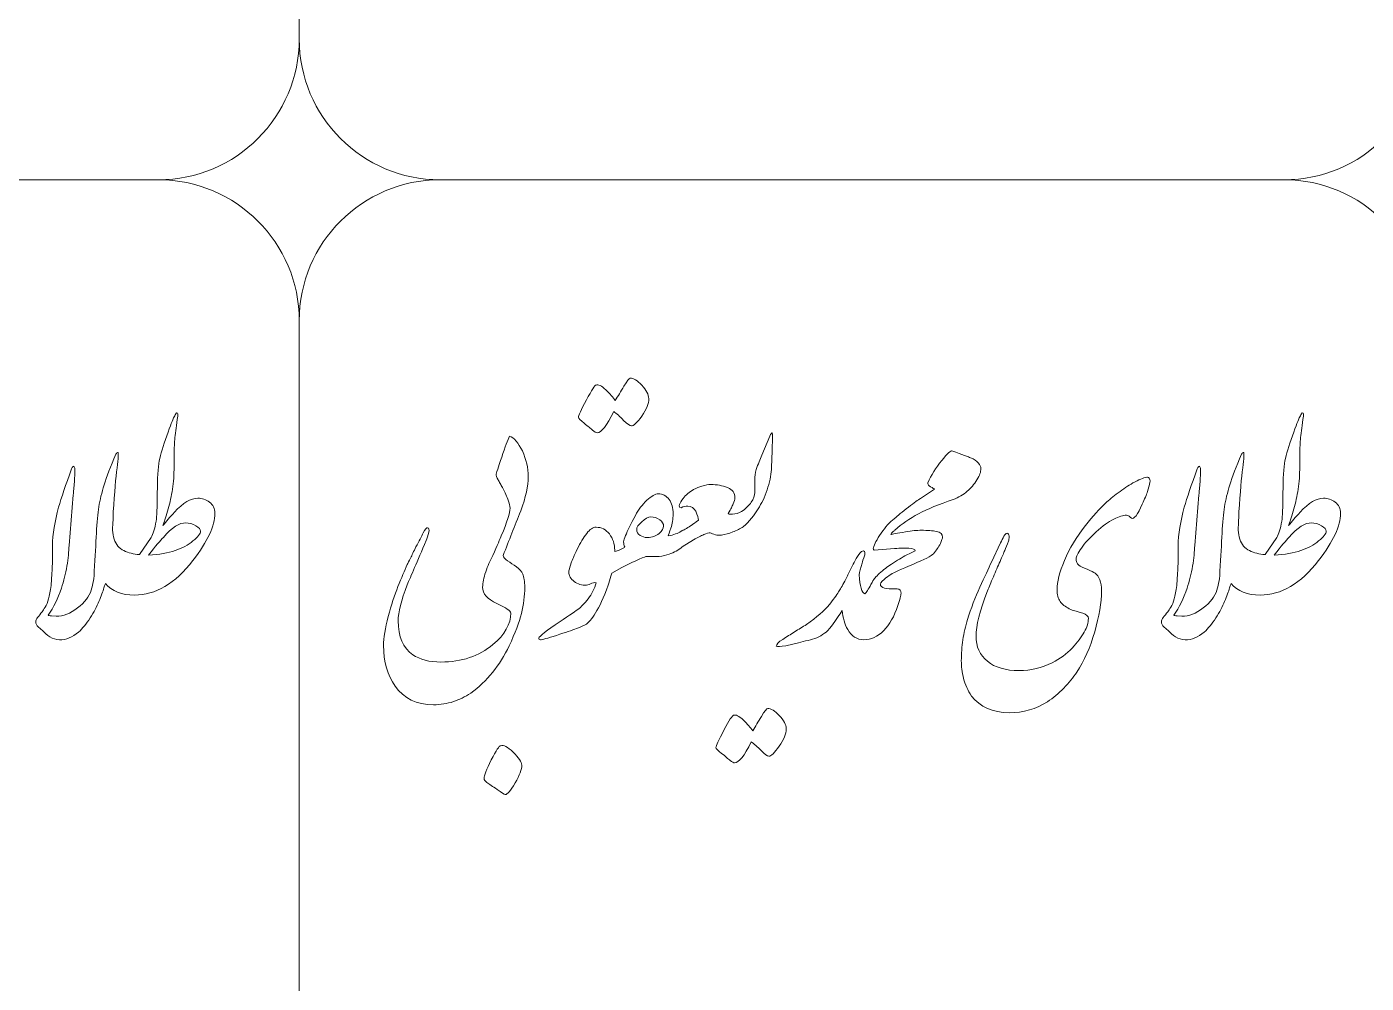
# Model space of a CAD drawing. Header units: millimetres. Extents: x 62 to 462, y 96 to 456.
# Drawn here: x 117.47 to 141.26, y 342.04 to 359.02 of the extents above; entities that cross this region are included whole.
import ezdxf

# ---------------------------------------------------------------- set-up
doc = ezdxf.new("R2010")
doc.units = ezdxf.units.MM
doc.header["$MEASUREMENT"] = 0
doc.layers.add('Layer 1', color=7, linetype='Continuous')

msp = doc.modelspace()

# ---------------------------------------------------------------- linework, layer by layer
at = {"layer": 'Layer 1', "color": 250, "lineweight": 18}
for points, knots in [([(104.8067, 376.3033), (104.8067, 376.3033), (119.8067, 376.3033), (119.8067, 376.3033), (121.1837, 376.3033), (122.3067, 375.1803), (122.3067, 373.8033), (122.3067, 373.8033), (122.3067, 358.8033), (122.3067, 358.8033), (122.3067, 357.4264), (121.1837, 356.3033), (119.8067, 356.3033), (119.8067, 356.3033), (104.8067, 356.3033), (104.8067, 356.3033), (103.4298, 356.3033), (102.3067, 357.4264), (102.3067, 358.8033), (102.3067, 358.8033), (102.3067, 373.8033), (102.3067, 373.8033), (102.3067, 375.1803), (103.4298, 376.3033), (104.8067, 376.3033)], [0, 0, 0, 0, 0.125, 0.125, 0.125, 0.25, 0.25, 0.25, 0.375, 0.375, 0.375, 0.5, 0.5, 0.5, 0.625, 0.625, 0.625, 0.75, 0.75, 0.75, 0.875, 0.875, 0.875, 1, 1, 1, 1]), ([(124.8067, 376.3033), (124.8067, 376.3033), (139.8067, 376.3033), (139.8067, 376.3033), (141.1837, 376.3033), (142.3067, 375.1803), (142.3067, 373.8033), (142.3067, 373.8033), (142.3067, 358.8033), (142.3067, 358.8033), (142.3067, 357.4264), (141.1837, 356.3033), (139.8067, 356.3033), (139.8067, 356.3033), (124.8067, 356.3033), (124.8067, 356.3033), (123.4298, 356.3033), (122.3067, 357.4264), (122.3067, 358.8033), (122.3067, 358.8033), (122.3067, 373.8033), (122.3067, 373.8033), (122.3067, 375.1803), (123.4298, 376.3033), (124.8067, 376.3033)], [0, 0, 0, 0, 0.125, 0.125, 0.125, 0.25, 0.25, 0.25, 0.375, 0.375, 0.375, 0.5, 0.5, 0.5, 0.625, 0.625, 0.625, 0.75, 0.75, 0.75, 0.875, 0.875, 0.875, 1, 1, 1, 1]), ([(104.8067, 356.3033), (104.8067, 356.3033), (119.8067, 356.3033), (119.8067, 356.3033), (121.1837, 356.3033), (122.3067, 355.1803), (122.3067, 353.8033), (122.3067, 353.8033), (122.3067, 338.8033), (122.3067, 338.8033), (122.3067, 337.4264), (121.1837, 336.3033), (119.8067, 336.3033), (119.8067, 336.3033), (104.8067, 336.3033), (104.8067, 336.3033), (103.4298, 336.3033), (102.3067, 337.4264), (102.3067, 338.8033), (102.3067, 338.8033), (102.3067, 353.8033), (102.3067, 353.8033), (102.3067, 355.1803), (103.4298, 356.3033), (104.8067, 356.3033)], [0, 0, 0, 0, 0.125, 0.125, 0.125, 0.25, 0.25, 0.25, 0.375, 0.375, 0.375, 0.5, 0.5, 0.5, 0.625, 0.625, 0.625, 0.75, 0.75, 0.75, 0.875, 0.875, 0.875, 1, 1, 1, 1]), ([(124.8067, 356.3033), (124.8067, 356.3033), (139.8067, 356.3033), (139.8067, 356.3033), (141.1837, 356.3033), (142.3067, 355.1803), (142.3067, 353.8033), (142.3067, 353.8033), (142.3067, 338.8033), (142.3067, 338.8033), (142.3067, 337.4264), (141.1837, 336.3033), (139.8067, 336.3033), (139.8067, 336.3033), (124.8067, 336.3033), (124.8067, 336.3033), (123.4298, 336.3033), (122.3067, 337.4264), (122.3067, 338.8033), (122.3067, 338.8033), (122.3067, 353.8033), (122.3067, 353.8033), (122.3067, 355.1803), (123.4298, 356.3033), (124.8067, 356.3033)], [0, 0, 0, 0, 0.125, 0.125, 0.125, 0.25, 0.25, 0.25, 0.375, 0.375, 0.375, 0.5, 0.5, 0.5, 0.625, 0.625, 0.625, 0.75, 0.75, 0.75, 0.875, 0.875, 0.875, 1, 1, 1, 1]), ([(127.2684, 352.0841), (127.2684, 352.1147), (127.3154, 352.217), (127.4095, 352.3945), (127.5036, 352.5709), (127.5612, 352.6591), (127.5812, 352.6591), (127.62, 352.6756), (127.6776, 352.6474), (127.7517, 352.5756), (127.827, 352.5027), (127.8834, 352.4392), (127.9222, 352.3839), (127.9681, 352.4592), (128.0198, 352.545), (128.0763, 352.6391), (128.1327, 352.7332), (128.1692, 352.7802), (128.188, 352.7802), (128.2456, 352.7802), (128.3138, 352.7379), (128.3926, 352.6544), (128.4726, 352.5709), (128.5137, 352.4921), (128.5184, 352.418), (128.5184, 352.331), (128.4761, 352.2275), (128.3914, 352.1088), (128.3079, 351.9912), (128.2479, 351.9324), (128.208, 351.9324), (128.1833, 351.9324), (128.1374, 351.9665), (128.0704, 352.0323), (128.0045, 352.0994), (127.9457, 352.1511), (127.8952, 352.1876), (127.7705, 351.9371), (127.6717, 351.8124), (127.5988, 351.8124), (127.58, 351.8124), (127.5542, 351.8266), (127.5189, 351.8571), (127.4871, 351.8842), (127.4377, 351.9253), (127.3695, 351.9806), (127.3013, 352.0359), (127.2684, 352.07), (127.2684, 352.0841)], [0, 0, 0, 0, 0.0625, 0.0625, 0.0625, 0.125, 0.125, 0.125, 0.1875, 0.1875, 0.1875, 0.25, 0.25, 0.25, 0.3125, 0.3125, 0.3125, 0.375, 0.375, 0.375, 0.4375, 0.4375, 0.4375, 0.5, 0.5, 0.5, 0.5625, 0.5625, 0.5625, 0.625, 0.625, 0.625, 0.6875, 0.6875, 0.6875, 0.75, 0.75, 0.75, 0.8125, 0.8125, 0.8125, 0.875, 0.875, 0.875, 0.9375, 0.9375, 0.9375, 1, 1, 1, 1]), ([(118.9892, 350.0833), (118.9943, 350.0275), (119.0045, 349.9738), (119.0195, 349.9216), (119.0501, 349.8275), (119.1065, 349.7593), (119.1889, 349.7193), (119.2712, 349.6793), (119.3641, 349.6558), (119.4676, 349.6487), (119.4676, 349.6487), (119.6745, 349.9521), (119.6745, 349.9521), (119.7086, 350.0098), (119.7392, 350.1074), (119.7639, 350.2449), (119.7756, 350.3202), (119.7827, 350.4872), (119.7851, 350.7424), (119.7874, 350.9987), (119.798, 351.1892), (119.8192, 351.3127), (119.8427, 351.4279), (119.8874, 351.5761), (119.9532, 351.7584), (120.0202, 351.9418), (120.0614, 352.0476), (120.0755, 352.0759), (120.0908, 352.1041), (120.1026, 352.1276), (120.112, 352.1464), (120.1237, 352.1652), (120.1343, 352.1687), (120.1425, 352.1582), (120.1519, 352.1476), (120.1543, 352.1299), (120.1496, 352.1041), (120.1249, 351.95), (120.1073, 351.8254), (120.0979, 351.7278), (120.0896, 351.6302), (120.0849, 351.5373), (120.0861, 351.4491), (120.0873, 351.3609), (120.0861, 351.2468), (120.0814, 351.1069), (120.0767, 350.967), (120.0626, 350.8376), (120.0391, 350.72), (120.0167, 350.6012), (119.9885, 350.4872), (119.9532, 350.3755), (119.9191, 350.2649), (119.8956, 350.1944), (119.885, 350.1638), (119.9403, 350.2332), (120.0073, 350.312), (120.0884, 350.4025), (120.2413, 350.5683), (120.3812, 350.6506), (120.5047, 350.6506), (120.58, 350.6506), (120.6494, 350.6259), (120.7117, 350.5777), (120.7752, 350.5319), (120.8081, 350.4672), (120.8081, 350.3813), (120.8081, 350.1603), (120.6776, 349.8816), (120.4189, 349.5429), (120.1014, 349.1337), (119.7545, 348.9291), (119.3782, 348.9291), (119.1515, 348.9291), (118.9798, 348.9978), (118.8622, 349.1361), (118.8537, 349.1085), (118.8454, 349.0834), (118.8372, 349.0608), (118.8172, 348.9926), (118.7878, 348.9115), (118.749, 348.8186), (118.7114, 348.7257), (118.6585, 348.6269), (118.5915, 348.5234), (118.5233, 348.4199), (118.4551, 348.3364), (118.3857, 348.2718), (118.2787, 348.1789), (118.1646, 348.1342), (118.0447, 348.1365), (117.9835, 348.1389), (117.9271, 348.1553), (117.8765, 348.1859), (117.8283, 348.2177), (117.7836, 348.2576), (117.7425, 348.3035), (117.7048, 348.3329), (117.6825, 348.3529), (117.6731, 348.3611), (117.6413, 348.3917), (117.6249, 348.4223), (117.6249, 348.454), (117.6249, 348.4775), (117.6366, 348.5046), (117.659, 348.534), (117.6825, 348.5634), (117.7083, 348.5975), (117.7389, 348.6339), (117.7519, 348.6516), (117.7707, 348.6798), (117.793, 348.7163), (117.8165, 348.7527), (117.8365, 348.8021), (117.8542, 348.8632), (117.8706, 348.9232), (117.8859, 349.0032), (117.8965, 349.102), (117.9059, 349.2007), (117.9118, 349.2866), (117.9141, 349.3571), (117.9141, 349.3571), (117.9212, 349.5712), (117.9212, 349.5712), (117.9235, 349.6441), (117.9235, 349.7217), (117.9212, 349.8016), (117.9259, 350.0133), (117.9623, 350.2426), (118.0317, 350.4907), (118.0799, 350.6589), (118.1564, 350.8847), (118.2622, 351.1692), (118.2693, 351.1881), (118.2763, 351.1998), (118.2834, 351.2069), (118.2893, 351.2139), (118.2951, 351.2174), (118.2998, 351.2174), (118.3163, 351.2151), (118.3234, 351.1716), (118.321, 351.0869), (118.3187, 351.0458), (118.314, 350.9787), (118.3069, 350.887), (118.2998, 350.7929), (118.2951, 350.733), (118.2928, 350.7083), (118.2928, 350.7083), (118.2175, 349.8122), (118.2175, 349.8122), (118.2128, 349.704), (118.1999, 349.5817), (118.1799, 349.443), (118.1564, 349.3101), (118.1235, 349.1807), (118.0799, 349.0537), (118.02, 348.868), (117.9424, 348.708), (117.8483, 348.5751), (117.853, 348.5657), (117.8718, 348.561), (117.9036, 348.561), (117.9036, 348.561), (117.9906, 348.5575), (117.9906, 348.5575), (118.1164, 348.5528), (118.2422, 348.601), (118.3692, 348.701), (118.495, 348.8009), (118.5762, 348.9068), (118.6103, 349.0173), (118.6444, 349.129), (118.6632, 349.2407), (118.6656, 349.3536), (118.6808, 349.6135), (118.6938, 349.8393), (118.7032, 350.0309), (118.7126, 350.2226), (118.7267, 350.3778), (118.7467, 350.4978), (118.7655, 350.6166), (118.7973, 350.7471), (118.8408, 350.887), (118.8843, 351.0269), (118.9537, 351.208), (119.0477, 351.4315), (119.0618, 351.4538), (119.0736, 351.4632), (119.0854, 351.4585), (119.0971, 351.4538), (119.0924, 351.3644), (119.0701, 351.1881), (119.0477, 351.0128), (119.0254, 350.753), (119.003, 350.4084), (119.0007, 350.3188), (118.9961, 350.2108), (118.9892, 350.0833)], [0, 0, 0, 0, 0.0151515, 0.0151515, 0.0151515, 0.030303, 0.030303, 0.030303, 0.0454545, 0.0454545, 0.0454545, 0.0606061, 0.0606061, 0.0606061, 0.0757576, 0.0757576, 0.0757576, 0.0909091, 0.0909091, 0.0909091, 0.1060606, 0.1060606, 0.1060606, 0.1212121, 0.1212121, 0.1212121, 0.1363636, 0.1363636, 0.1363636, 0.1515152, 0.1515152, 0.1515152, 0.1666667, 0.1666667, 0.1666667, 0.1818182, 0.1818182, 0.1818182, 0.1969697, 0.1969697, 0.1969697, 0.2121212, 0.2121212, 0.2121212, 0.2272727, 0.2272727, 0.2272727, 0.2424242, 0.2424242, 0.2424242, 0.2575758, 0.2575758, 0.2575758, 0.2727273, 0.2727273, 0.2727273, 0.2878788, 0.2878788, 0.2878788, 0.3030303, 0.3030303, 0.3030303, 0.3181818, 0.3181818, 0.3181818, 0.3333333, 0.3333333, 0.3333333, 0.3484848, 0.3484848, 0.3484848, 0.3636364, 0.3636364, 0.3636364, 0.3787879, 0.3787879, 0.3787879, 0.3939394, 0.3939394, 0.3939394, 0.4090909, 0.4090909, 0.4090909, 0.4242424, 0.4242424, 0.4242424, 0.4393939, 0.4393939, 0.4393939, 0.4545455, 0.4545455, 0.4545455, 0.469697, 0.469697, 0.469697, 0.4848485, 0.4848485, 0.4848485, 0.5, 0.5, 0.5, 0.5151515, 0.5151515, 0.5151515, 0.530303, 0.530303, 0.530303, 0.5454545, 0.5454545, 0.5454545, 0.5606061, 0.5606061, 0.5606061, 0.5757576, 0.5757576, 0.5757576, 0.5909091, 0.5909091, 0.5909091, 0.6060606, 0.6060606, 0.6060606, 0.6212121, 0.6212121, 0.6212121, 0.6363636, 0.6363636, 0.6363636, 0.6515152, 0.6515152, 0.6515152, 0.6666667, 0.6666667, 0.6666667, 0.6818182, 0.6818182, 0.6818182, 0.6969697, 0.6969697, 0.6969697, 0.7121212, 0.7121212, 0.7121212, 0.7272727, 0.7272727, 0.7272727, 0.7424242, 0.7424242, 0.7424242, 0.7575758, 0.7575758, 0.7575758, 0.7727273, 0.7727273, 0.7727273, 0.7878788, 0.7878788, 0.7878788, 0.8030303, 0.8030303, 0.8030303, 0.8181818, 0.8181818, 0.8181818, 0.8333333, 0.8333333, 0.8333333, 0.8484848, 0.8484848, 0.8484848, 0.8636364, 0.8636364, 0.8636364, 0.8787879, 0.8787879, 0.8787879, 0.8939394, 0.8939394, 0.8939394, 0.9090909, 0.9090909, 0.9090909, 0.9242424, 0.9242424, 0.9242424, 0.9393939, 0.9393939, 0.9393939, 0.9545455, 0.9545455, 0.9545455, 0.969697, 0.969697, 0.969697, 0.9848485, 0.9848485, 0.9848485, 1, 1, 1, 1]), ([(138.9892, 350.0833), (138.9943, 350.0275), (139.0045, 349.9738), (139.0195, 349.9216), (139.0501, 349.8275), (139.1065, 349.7593), (139.1889, 349.7193), (139.2712, 349.6793), (139.3641, 349.6558), (139.4676, 349.6487), (139.4676, 349.6487), (139.6745, 349.9521), (139.6745, 349.9521), (139.7086, 350.0098), (139.7392, 350.1074), (139.7639, 350.2449), (139.7756, 350.3202), (139.7827, 350.4872), (139.7851, 350.7424), (139.7874, 350.9987), (139.798, 351.1892), (139.8192, 351.3127), (139.8427, 351.4279), (139.8874, 351.5761), (139.9532, 351.7584), (140.0202, 351.9418), (140.0614, 352.0476), (140.0755, 352.0759), (140.0908, 352.1041), (140.1026, 352.1276), (140.112, 352.1464), (140.1237, 352.1652), (140.1343, 352.1687), (140.1425, 352.1582), (140.1519, 352.1476), (140.1543, 352.1299), (140.1496, 352.1041), (140.1249, 351.95), (140.1073, 351.8254), (140.0979, 351.7278), (140.0896, 351.6302), (140.0849, 351.5373), (140.0861, 351.4491), (140.0873, 351.3609), (140.0861, 351.2468), (140.0814, 351.1069), (140.0767, 350.967), (140.0626, 350.8376), (140.0391, 350.72), (140.0167, 350.6012), (139.9885, 350.4872), (139.9532, 350.3755), (139.9191, 350.2649), (139.8956, 350.1944), (139.885, 350.1638), (139.9403, 350.2332), (140.0073, 350.312), (140.0884, 350.4025), (140.2413, 350.5683), (140.3812, 350.6506), (140.5047, 350.6506), (140.58, 350.6506), (140.6494, 350.6259), (140.7117, 350.5777), (140.7752, 350.5319), (140.8081, 350.4672), (140.8081, 350.3813), (140.8081, 350.1603), (140.6776, 349.8816), (140.4189, 349.5429), (140.1014, 349.1337), (139.7545, 348.9291), (139.3782, 348.9291), (139.1515, 348.9291), (138.9798, 348.9978), (138.8622, 349.1361), (138.8537, 349.1085), (138.8454, 349.0834), (138.8372, 349.0608), (138.8172, 348.9926), (138.7878, 348.9115), (138.749, 348.8186), (138.7114, 348.7257), (138.6585, 348.6269), (138.5915, 348.5234), (138.5233, 348.4199), (138.4551, 348.3364), (138.3857, 348.2718), (138.2787, 348.1789), (138.1646, 348.1342), (138.0447, 348.1365), (137.9835, 348.1389), (137.9271, 348.1553), (137.8765, 348.1859), (137.8283, 348.2177), (137.7836, 348.2576), (137.7425, 348.3035), (137.7048, 348.3329), (137.6825, 348.3529), (137.6731, 348.3611), (137.6413, 348.3917), (137.6249, 348.4223), (137.6249, 348.454), (137.6249, 348.4775), (137.6366, 348.5046), (137.659, 348.534), (137.6825, 348.5634), (137.7083, 348.5975), (137.7389, 348.6339), (137.7519, 348.6516), (137.7707, 348.6798), (137.793, 348.7163), (137.8165, 348.7527), (137.8365, 348.8021), (137.8542, 348.8632), (137.8706, 348.9232), (137.8859, 349.0032), (137.8965, 349.102), (137.9059, 349.2007), (137.9118, 349.2866), (137.9141, 349.3571), (137.9141, 349.3571), (137.9212, 349.5712), (137.9212, 349.5712), (137.9235, 349.6441), (137.9235, 349.7217), (137.9212, 349.8016), (137.9259, 350.0133), (137.9623, 350.2426), (138.0317, 350.4907), (138.0799, 350.6589), (138.1564, 350.8847), (138.2622, 351.1692), (138.2693, 351.1881), (138.2763, 351.1998), (138.2834, 351.2069), (138.2893, 351.2139), (138.2951, 351.2174), (138.2998, 351.2174), (138.3163, 351.2151), (138.3234, 351.1716), (138.321, 351.0869), (138.3187, 351.0458), (138.314, 350.9787), (138.3069, 350.887), (138.2998, 350.7929), (138.2951, 350.733), (138.2928, 350.7083), (138.2928, 350.7083), (138.2175, 349.8122), (138.2175, 349.8122), (138.2128, 349.704), (138.1999, 349.5817), (138.1799, 349.443), (138.1564, 349.3101), (138.1235, 349.1807), (138.0799, 349.0537), (138.02, 348.868), (137.9424, 348.708), (137.8483, 348.5751), (137.853, 348.5657), (137.8718, 348.561), (137.9036, 348.561), (137.9036, 348.561), (137.9906, 348.5575), (137.9906, 348.5575), (138.1164, 348.5528), (138.2422, 348.601), (138.3692, 348.701), (138.495, 348.8009), (138.5762, 348.9068), (138.6103, 349.0173), (138.6444, 349.129), (138.6632, 349.2407), (138.6656, 349.3536), (138.6808, 349.6135), (138.6938, 349.8393), (138.7032, 350.0309), (138.7126, 350.2226), (138.7267, 350.3778), (138.7467, 350.4978), (138.7655, 350.6166), (138.7973, 350.7471), (138.8408, 350.887), (138.8843, 351.0269), (138.9537, 351.208), (139.0477, 351.4315), (139.0618, 351.4538), (139.0736, 351.4632), (139.0854, 351.4585), (139.0971, 351.4538), (139.0924, 351.3644), (139.0701, 351.1881), (139.0477, 351.0128), (139.0254, 350.753), (139.003, 350.4084), (139.0007, 350.3188), (138.9961, 350.2108), (138.9892, 350.0833)], [0, 0, 0, 0, 0.0151515, 0.0151515, 0.0151515, 0.030303, 0.030303, 0.030303, 0.0454545, 0.0454545, 0.0454545, 0.0606061, 0.0606061, 0.0606061, 0.0757576, 0.0757576, 0.0757576, 0.0909091, 0.0909091, 0.0909091, 0.1060606, 0.1060606, 0.1060606, 0.1212121, 0.1212121, 0.1212121, 0.1363636, 0.1363636, 0.1363636, 0.1515152, 0.1515152, 0.1515152, 0.1666667, 0.1666667, 0.1666667, 0.1818182, 0.1818182, 0.1818182, 0.1969697, 0.1969697, 0.1969697, 0.2121212, 0.2121212, 0.2121212, 0.2272727, 0.2272727, 0.2272727, 0.2424242, 0.2424242, 0.2424242, 0.2575758, 0.2575758, 0.2575758, 0.2727273, 0.2727273, 0.2727273, 0.2878788, 0.2878788, 0.2878788, 0.3030303, 0.3030303, 0.3030303, 0.3181818, 0.3181818, 0.3181818, 0.3333333, 0.3333333, 0.3333333, 0.3484848, 0.3484848, 0.3484848, 0.3636364, 0.3636364, 0.3636364, 0.3787879, 0.3787879, 0.3787879, 0.3939394, 0.3939394, 0.3939394, 0.4090909, 0.4090909, 0.4090909, 0.4242424, 0.4242424, 0.4242424, 0.4393939, 0.4393939, 0.4393939, 0.4545455, 0.4545455, 0.4545455, 0.469697, 0.469697, 0.469697, 0.4848485, 0.4848485, 0.4848485, 0.5, 0.5, 0.5, 0.5151515, 0.5151515, 0.5151515, 0.530303, 0.530303, 0.530303, 0.5454545, 0.5454545, 0.5454545, 0.5606061, 0.5606061, 0.5606061, 0.5757576, 0.5757576, 0.5757576, 0.5909091, 0.5909091, 0.5909091, 0.6060606, 0.6060606, 0.6060606, 0.6212121, 0.6212121, 0.6212121, 0.6363636, 0.6363636, 0.6363636, 0.6515152, 0.6515152, 0.6515152, 0.6666667, 0.6666667, 0.6666667, 0.6818182, 0.6818182, 0.6818182, 0.6969697, 0.6969697, 0.6969697, 0.7121212, 0.7121212, 0.7121212, 0.7272727, 0.7272727, 0.7272727, 0.7424242, 0.7424242, 0.7424242, 0.7575758, 0.7575758, 0.7575758, 0.7727273, 0.7727273, 0.7727273, 0.7878788, 0.7878788, 0.7878788, 0.8030303, 0.8030303, 0.8030303, 0.8181818, 0.8181818, 0.8181818, 0.8333333, 0.8333333, 0.8333333, 0.8484848, 0.8484848, 0.8484848, 0.8636364, 0.8636364, 0.8636364, 0.8787879, 0.8787879, 0.8787879, 0.8939394, 0.8939394, 0.8939394, 0.9090909, 0.9090909, 0.9090909, 0.9242424, 0.9242424, 0.9242424, 0.9393939, 0.9393939, 0.9393939, 0.9545455, 0.9545455, 0.9545455, 0.969697, 0.969697, 0.969697, 0.9848485, 0.9848485, 0.9848485, 1, 1, 1, 1]), ([(126.0655, 348.6092), (126.0655, 348.6481), (125.9831, 348.7057), (125.8173, 348.7809), (125.6492, 348.8597), (125.5657, 348.955), (125.5657, 349.0679), (125.5657, 349.1478), (125.5833, 349.2395), (125.6198, 349.3418), (125.6551, 349.443), (125.6974, 349.5406), (125.748, 349.6323), (125.748, 349.6323), (125.7492, 349.6344), (125.7492, 349.6344), (125.7492, 349.6344), (125.7491, 349.6347), (125.7491, 349.6347), (125.8267, 349.8181), (125.8761, 349.9345), (125.8973, 349.9827), (126.0008, 350.2238), (126.0525, 350.3884), (126.0525, 350.4755), (126.0525, 350.5049), (126.0384, 350.5566), (126.0102, 350.6307), (125.9784, 350.7106), (125.9478, 350.7812), (125.9173, 350.84), (125.9043, 350.8635), (125.8902, 350.8859), (125.8761, 350.9094), (125.862, 350.9329), (125.8502, 350.9552), (125.8385, 350.9788), (125.8103, 351.0199), (125.7997, 351.0517), (125.8044, 351.0752), (125.8244, 351.1387), (125.8432, 351.1963), (125.8596, 351.2469), (125.8749, 351.2974), (125.8902, 351.3409), (125.9043, 351.3774), (125.9655, 351.562), (126.0125, 351.6855), (126.0454, 351.7502), (126.1231, 351.7243), (126.1995, 351.6373), (126.2724, 351.4879), (126.3418, 351.3386), (126.3759, 351.1857), (126.3759, 351.0305), (126.3759, 350.8694), (126.3312, 350.6671), (126.2418, 350.4237), (126.1889, 350.2932), (126.136, 350.1615), (126.0842, 350.0286), (126.0325, 349.8969), (125.9819, 349.7652), (125.9314, 349.6347), (125.9314, 349.6347), (125.9311, 349.6341), (125.9311, 349.6341), (125.9311, 349.6341), (125.9314, 349.6323), (125.9314, 349.6323), (125.9314, 349.6006), (125.9573, 349.5676), (126.009, 349.5359), (126.0607, 349.5041), (126.1125, 349.4688), (126.1654, 349.4312), (126.2183, 349.3924), (126.256, 349.3501), (126.2795, 349.3019), (126.3018, 349.249), (126.3136, 349.1713), (126.3136, 349.0679), (126.3136, 348.9162), (126.2936, 348.7609), (126.2548, 348.6022), (126.216, 348.4481), (126.1431, 348.2576), (126.0372, 348.0307), (125.8702, 347.6791), (125.6433, 347.3992), (125.3552, 347.1899), (125.2505, 347.1229), (125.1471, 347.0723), (125.0459, 347.0382), (124.9354, 347.0018), (124.8166, 346.9829), (124.6908, 346.9829), (124.3945, 346.9829), (124.1675, 347.0935), (124.0088, 347.3134), (123.8735, 347.5015), (123.8053, 347.7438), (123.8053, 348.0377), (123.8053, 348.1683), (123.8324, 348.3388), (123.8876, 348.5505), (123.9429, 348.7551), (124.0005, 348.9315), (124.0605, 349.0808), (124.1252, 349.2348), (124.1793, 349.3654), (124.2251, 349.47), (124.2392, 349.4959), (124.2592, 349.5347), (124.2839, 349.5864), (124.3098, 349.637), (124.3415, 349.7052), (124.3804, 349.7875), (124.4086, 349.8381), (124.4333, 349.8839), (124.4544, 349.9251), (124.4768, 349.9663), (124.4944, 350.0039), (124.5085, 350.0356), (124.5426, 350.098), (124.5685, 350.1274), (124.5873, 350.125), (124.6132, 350.1203), (124.6191, 350.0944), (124.6085, 350.0462), (124.5967, 349.9886), (124.5814, 349.9392), (124.5638, 349.8981), (124.4003, 349.5206), (124.2875, 349.2584), (124.2251, 349.109), (124.1181, 348.835), (124.064, 348.6245), (124.064, 348.4752), (124.064, 348.1918), (124.151, 347.9907), (124.3251, 347.8684), (124.4544, 347.7837), (124.6202, 347.7414), (124.8249, 347.7414), (125.1929, 347.7414), (125.4998, 347.8449), (125.748, 348.0507), (125.9596, 348.2282), (126.0655, 348.414), (126.0655, 348.6092)], [0, 0, 0, 0, 0.02, 0.02, 0.02, 0.04, 0.04, 0.04, 0.06, 0.06, 0.06, 0.08, 0.08, 0.08, 0.1, 0.1, 0.1, 0.12, 0.12, 0.12, 0.14, 0.14, 0.14, 0.16, 0.16, 0.16, 0.18, 0.18, 0.18, 0.2, 0.2, 0.2, 0.22, 0.22, 0.22, 0.24, 0.24, 0.24, 0.26, 0.26, 0.26, 0.28, 0.28, 0.28, 0.3, 0.3, 0.3, 0.32, 0.32, 0.32, 0.34, 0.34, 0.34, 0.36, 0.36, 0.36, 0.38, 0.38, 0.38, 0.4, 0.4, 0.4, 0.42, 0.42, 0.42, 0.44, 0.44, 0.44, 0.46, 0.46, 0.46, 0.48, 0.48, 0.48, 0.5, 0.5, 0.5, 0.52, 0.52, 0.52, 0.54, 0.54, 0.54, 0.56, 0.56, 0.56, 0.58, 0.58, 0.58, 0.6, 0.6, 0.6, 0.62, 0.62, 0.62, 0.64, 0.64, 0.64, 0.66, 0.66, 0.66, 0.68, 0.68, 0.68, 0.7, 0.7, 0.7, 0.72, 0.72, 0.72, 0.74, 0.74, 0.74, 0.76, 0.76, 0.76, 0.78, 0.78, 0.78, 0.8, 0.8, 0.8, 0.82, 0.82, 0.82, 0.84, 0.84, 0.84, 0.86, 0.86, 0.86, 0.88, 0.88, 0.88, 0.9, 0.9, 0.9, 0.92, 0.92, 0.92, 0.94, 0.94, 0.94, 0.96, 0.96, 0.96, 0.98, 0.98, 0.98, 1, 1, 1, 1]), ([(130.1965, 350.4343), (130.2517, 350.4731), (130.2988, 350.5213), (130.3376, 350.5789), (130.3787, 350.6366), (130.3999, 350.6942), (130.3999, 350.7518), (130.3999, 350.7518), (130.3999, 350.9788), (130.3999, 350.9788), (130.3999, 351.034), (130.4093, 351.0952), (130.427, 351.161), (130.4599, 351.2527), (130.4928, 351.3374), (130.5269, 351.4127), (130.5269, 351.4127), (130.668, 351.7537), (130.668, 351.7537), (130.6704, 351.7702), (130.6821, 351.789), (130.7033, 351.809), (130.7127, 351.809), (130.7162, 351.7854), (130.7162, 351.7372), (130.7162, 351.7372), (130.7104, 351.4926), (130.7104, 351.4926), (130.7104, 351.4926), (130.6962, 351.1963), (130.6962, 351.1963), (130.6962, 351.0928), (130.6751, 350.9752), (130.6339, 350.8447), (130.5951, 350.713), (130.5445, 350.5978), (130.4822, 350.4966), (130.3885, 350.3432), (130.2937, 350.2259), (130.1976, 350.146), (130.1976, 350.146), (130.1965, 350.1438), (130.1965, 350.1438), (130.1412, 350.1074), (130.0789, 350.0756), (130.0107, 350.0498), (129.9413, 350.0227), (129.8743, 350.0051), (129.8108, 349.9957), (129.7755, 349.9886), (129.739, 349.991), (129.7002, 350.0004), (129.6614, 350.011), (129.6308, 350.0227), (129.6108, 350.0368), (129.5826, 350.0368), (129.5438, 350.0251), (129.4933, 350.0027), (129.445, 349.9816), (129.3851, 349.9522), (129.3145, 349.9134), (129.3145, 349.9134), (129.1111, 349.7852), (129.1111, 349.7852), (129.1111, 349.7852), (129.1108, 349.7861), (129.1108, 349.7861), (129.0462, 349.7286), (128.9686, 349.6851), (128.8771, 349.6558), (128.7736, 349.6158), (128.6431, 349.6041), (128.4843, 349.617), (128.4514, 349.617), (128.3044, 349.5523), (128.0398, 349.4206), (128.0398, 349.4206), (127.8581, 349.3204), (127.8581, 349.3204), (127.8581, 349.3204), (127.8446, 349.2678), (127.8446, 349.2678), (127.8305, 349.2101), (127.8129, 349.1549), (127.7952, 349.1043), (127.7141, 348.8821), (127.64, 348.7174), (127.5706, 348.6116), (127.5024, 348.5058), (127.4483, 348.4411), (127.4095, 348.4152), (127.3696, 348.3905), (127.3119, 348.3635), (127.2331, 348.3341), (127.1555, 348.3059), (127.0368, 348.2659), (126.8768, 348.2141), (126.7169, 348.1624), (126.6228, 348.1365), (126.5923, 348.1365), (126.5746, 348.1365), (126.5652, 348.1412), (126.5652, 348.1506), (126.5464, 348.1753), (126.6417, 348.2588), (126.851, 348.3988), (127.0603, 348.5387), (127.1955, 348.6304), (127.2555, 348.6739), (127.3166, 348.7174), (127.379, 348.7809), (127.4413, 348.8656), (127.5048, 348.9491), (127.5518, 349.0443), (127.5812, 349.149), (127.5495, 349.1537), (127.5165, 349.1478), (127.4836, 349.1302), (127.4495, 349.1137), (127.4166, 349.1043), (127.3848, 349.1043), (127.3002, 349.1067), (127.2284, 349.1349), (127.1708, 349.1878), (127.1144, 349.2395), (127.0897, 349.2983), (127.0991, 349.363), (127.1085, 349.4018), (127.1214, 349.4477), (127.1391, 349.4994), (127.1555, 349.5512), (127.192, 349.6335), (127.2473, 349.7452), (127.3025, 349.8581), (127.3578, 349.951), (127.4142, 350.0239), (127.4707, 350.098), (127.5259, 350.1344), (127.5812, 350.1344), (127.6753, 350.1344), (127.7541, 350.0944), (127.8176, 350.0145), (127.8811, 349.9333), (127.9117, 349.8369), (127.9117, 349.7252), (127.9117, 349.7252), (127.9115, 349.7016), (127.9115, 349.7016), (127.9115, 349.7016), (127.9763, 349.724), (127.9763, 349.724), (128.0527, 349.7522), (128.0916, 349.7722), (128.0916, 349.7863), (128.0774, 349.8098), (128.0704, 349.8381), (128.0704, 349.8722), (128.0751, 349.9027), (128.0868, 349.9404), (128.1057, 349.9862), (128.1374, 350.0709), (128.1962, 350.1908), (128.2809, 350.3449), (128.3338, 350.446), (128.4008, 350.5354), (128.4843, 350.613), (128.5666, 350.6894), (128.6337, 350.7271), (128.6842, 350.7271), (128.7642, 350.7271), (128.83, 350.693), (128.8806, 350.6271), (128.9265, 350.5624), (128.9488, 350.4778), (128.9488, 350.3719), (128.9488, 350.2779), (128.9359, 350.1932), (128.91, 350.1191), (128.8829, 350.0439), (128.8665, 349.998), (128.8594, 349.9792), (128.8594, 349.9792), (128.9006, 349.9862), (128.9006, 349.9862), (128.99, 350.0086), (129.0605, 350.0391), (129.1111, 350.0756), (129.1111, 350.0756), (129.1132, 350.072), (129.1132, 350.072), (129.1543, 350.0933), (129.2123, 350.1282), (129.2863, 350.178), (129.3028, 350.1874), (129.3404, 350.2144), (129.4004, 350.2579), (129.4004, 350.2944), (129.3839, 350.3473), (129.3521, 350.4167), (129.318, 350.479), (129.271, 350.5096), (129.211, 350.5096), (129.1722, 350.5096), (129.1322, 350.5002), (129.0899, 350.4813), (129.0605, 350.4813), (129.0511, 350.5013), (129.0629, 350.5401), (129.0723, 350.5684), (129.0923, 350.6025), (129.1252, 350.6436), (129.1758, 350.7083), (129.2381, 350.7624), (129.3145, 350.8059), (129.3627, 350.8318), (129.4121, 350.8506), (129.4627, 350.8647), (129.525, 350.8835), (129.5767, 350.8929), (129.6214, 350.8929), (129.7261, 350.8929), (129.8249, 350.8741), (129.9178, 350.8376), (130.0048, 350.8035), (130.0483, 350.7436), (130.0483, 350.6577), (130.0483, 350.6283), (130.0377, 350.5919), (130.0177, 350.5484), (130.006, 350.5225), (129.9954, 350.499), (129.9848, 350.479), (129.9742, 350.4578), (129.9554, 350.4237), (129.9272, 350.3755), (129.9436, 350.3614), (129.9824, 350.3602), (130.0448, 350.3696), (130.1071, 350.3802), (130.1576, 350.4014), (130.1965, 350.4343)], [0, 0, 0, 0, 0.0125, 0.0125, 0.0125, 0.025, 0.025, 0.025, 0.0375, 0.0375, 0.0375, 0.05, 0.05, 0.05, 0.0625, 0.0625, 0.0625, 0.075, 0.075, 0.075, 0.0875, 0.0875, 0.0875, 0.1, 0.1, 0.1, 0.1125, 0.1125, 0.1125, 0.125, 0.125, 0.125, 0.1375, 0.1375, 0.1375, 0.15, 0.15, 0.15, 0.1625, 0.1625, 0.1625, 0.175, 0.175, 0.175, 0.1875, 0.1875, 0.1875, 0.2, 0.2, 0.2, 0.2125, 0.2125, 0.2125, 0.225, 0.225, 0.225, 0.2375, 0.2375, 0.2375, 0.25, 0.25, 0.25, 0.2625, 0.2625, 0.2625, 0.275, 0.275, 0.275, 0.2875, 0.2875, 0.2875, 0.3, 0.3, 0.3, 0.3125, 0.3125, 0.3125, 0.325, 0.325, 0.325, 0.3375, 0.3375, 0.3375, 0.35, 0.35, 0.35, 0.3625, 0.3625, 0.3625, 0.375, 0.375, 0.375, 0.3875, 0.3875, 0.3875, 0.4, 0.4, 0.4, 0.4125, 0.4125, 0.4125, 0.425, 0.425, 0.425, 0.4375, 0.4375, 0.4375, 0.45, 0.45, 0.45, 0.4625, 0.4625, 0.4625, 0.475, 0.475, 0.475, 0.4875, 0.4875, 0.4875, 0.5, 0.5, 0.5, 0.5125, 0.5125, 0.5125, 0.525, 0.525, 0.525, 0.5375, 0.5375, 0.5375, 0.55, 0.55, 0.55, 0.5625, 0.5625, 0.5625, 0.575, 0.575, 0.575, 0.5875, 0.5875, 0.5875, 0.6, 0.6, 0.6, 0.6125, 0.6125, 0.6125, 0.625, 0.625, 0.625, 0.6375, 0.6375, 0.6375, 0.65, 0.65, 0.65, 0.6625, 0.6625, 0.6625, 0.675, 0.675, 0.675, 0.6875, 0.6875, 0.6875, 0.7, 0.7, 0.7, 0.7125, 0.7125, 0.7125, 0.725, 0.725, 0.725, 0.7375, 0.7375, 0.7375, 0.75, 0.75, 0.75, 0.7625, 0.7625, 0.7625, 0.775, 0.775, 0.775, 0.7875, 0.7875, 0.7875, 0.8, 0.8, 0.8, 0.8125, 0.8125, 0.8125, 0.825, 0.825, 0.825, 0.8375, 0.8375, 0.8375, 0.85, 0.85, 0.85, 0.8625, 0.8625, 0.8625, 0.875, 0.875, 0.875, 0.8875, 0.8875, 0.8875, 0.9, 0.9, 0.9, 0.9125, 0.9125, 0.9125, 0.925, 0.925, 0.925, 0.9375, 0.9375, 0.9375, 0.95, 0.95, 0.95, 0.9625, 0.9625, 0.9625, 0.975, 0.975, 0.975, 0.9875, 0.9875, 0.9875, 1, 1, 1, 1]), ([(132.8812, 350.2896), (132.9388, 350.3379), (133.0211, 350.4037), (133.1293, 350.4896), (133.2351, 350.5695), (133.3069, 350.6224), (133.3468, 350.6471), (133.3468, 350.6471), (133.5938, 350.8094), (133.5938, 350.8094), (133.5879, 350.8141), (133.5632, 350.8294), (133.5221, 350.8541), (133.4903, 350.8706), (133.4738, 350.8929), (133.4738, 350.9235), (133.5338, 351.0563), (133.6161, 351.1881), (133.722, 351.3198), (133.8254, 351.4432), (133.8854, 351.4997), (133.9042, 351.4879), (134.09, 351.4244), (134.2006, 351.3833), (134.2347, 351.368), (134.357, 351.3103), (134.4181, 351.2445), (134.4181, 351.1716), (134.4181, 351.121), (134.3946, 351.0552), (134.3487, 350.9752), (134.2982, 350.8964), (134.2405, 350.8294), (134.177, 350.7718), (134.1053, 350.7118), (134.0218, 350.6636), (133.9254, 350.6271), (133.6749, 350.5425), (133.4703, 350.4578), (133.3104, 350.3731), (133.153, 350.291), (133.0115, 350.194), (132.8872, 350.0812), (132.8872, 350.0812), (132.8823, 350.0733), (132.8823, 350.0733), (132.8565, 350.058), (132.84, 350.0427), (132.8318, 350.0286), (132.8235, 350.0145), (132.82, 350.0074), (132.82, 350.0051), (132.84, 350.0098), (132.927, 350.0251), (133.0787, 350.0533), (133.1904, 350.0709), (133.2845, 350.0803), (133.3609, 350.0803), (133.4703, 350.0803), (133.5608, 350.0733), (133.629, 350.0603), (133.7008, 350.0462), (133.7361, 350.0133), (133.7361, 349.9604), (133.7361, 349.9392), (133.7231, 349.9004), (133.6984, 349.8428), (133.6655, 349.7828), (133.6243, 349.7228), (133.5738, 349.6641), (133.5397, 349.6241), (133.4174, 349.5617), (133.2069, 349.4747), (132.9976, 349.3865), (132.8682, 349.3277), (132.82, 349.2972), (132.7718, 349.2654), (132.7353, 349.2395), (132.7095, 349.2196), (132.6956, 349.2012), (132.6804, 349.1876), (132.664, 349.179), (132.6281, 349.1378), (132.6233, 349.105), (132.6507, 349.0808), (132.6777, 349.0549), (132.7236, 349.042), (132.7883, 349.0408), (132.8529, 349.0396), (132.9, 349.0396), (132.9294, 349.0396), (132.9752, 349.0349), (132.9988, 349.0079), (132.9988, 348.9597), (132.9988, 348.9256), (132.9799, 348.8527), (132.9435, 348.7433), (132.8788, 348.5505), (132.7953, 348.4023), (132.6918, 348.2988), (132.5837, 348.1906), (132.4661, 348.1365), (132.3367, 348.1365), (132.2156, 348.1365), (132.1203, 348.1977), (132.051, 348.3188), (131.9982, 348.4152), (131.9658, 348.5273), (131.955, 348.6547), (131.9082, 348.5842), (131.845, 348.4918), (131.7652, 348.3776), (131.717, 348.3176), (131.6758, 348.2753), (131.6405, 348.2506), (131.5947, 348.2177), (131.5488, 348.1918), (131.5018, 348.173), (131.4548, 348.153), (131.403, 348.1377), (131.3466, 348.1248), (131.2901, 348.1118), (131.2349, 348.0989), (131.1796, 348.0848), (131.1796, 348.0848), (130.9515, 348.0295), (130.9515, 348.0295), (130.8597, 348.0142), (130.8033, 348.0119), (130.7833, 348.0225), (130.7833, 348.0554), (130.8209, 348.0954), (130.8974, 348.1436), (130.9656, 348.1871), (131.0361, 348.2318), (131.1067, 348.2765), (131.1784, 348.3211), (131.249, 348.3647), (131.3207, 348.4082), (131.5018, 348.5352), (131.6382, 348.6539), (131.7276, 348.7633), (131.7958, 348.8491), (131.8499, 348.9232), (131.8887, 348.9879), (131.9145, 349.0243), (131.9522, 349.0878), (132.0027, 349.1772), (132.0027, 349.1772), (132.0361, 349.2455), (132.0361, 349.2455), (132.044, 349.2642), (132.0525, 349.2821), (132.0616, 349.2995), (132.0657, 349.3079), (132.0699, 349.3159), (132.0743, 349.3238), (132.0743, 349.3238), (132.1509, 349.4806), (132.1509, 349.4806), (132.185, 349.5512), (132.2191, 349.6088), (132.2509, 349.6523), (132.2802, 349.6958), (132.3085, 349.717), (132.3332, 349.7146), (132.3567, 349.7029), (132.3637, 349.6805), (132.3543, 349.6452), (132.3285, 349.57), (132.3132, 349.5206), (132.3061, 349.4971), (132.28, 349.4103), (132.263, 349.3417), (132.2554, 349.292), (132.267, 349.084), (132.301, 348.9713), (132.3579, 348.9526), (132.3826, 348.9785), (132.419, 349.0338), (132.4649, 349.1184), (132.4919, 349.169), (132.5131, 349.2031), (132.526, 349.2219), (132.5295, 349.2262), (132.5334, 349.2299), (132.5378, 349.233), (132.5585, 349.2585), (132.5841, 349.2855), (132.613, 349.3124), (132.6848, 349.3771), (132.7565, 349.4324), (132.8306, 349.4806), (132.9247, 349.5429), (133.0152, 349.597), (133.1022, 349.6429), (133.1093, 349.6476), (133.1587, 349.6723), (133.2504, 349.7158), (133.2504, 349.7381), (133.2139, 349.7546), (133.1399, 349.764), (133.0764, 349.7664), (132.9893, 349.764), (132.8823, 349.7569), (132.8823, 349.7569), (132.5237, 349.7287), (132.5237, 349.7287), (132.5072, 349.7287), (132.5025, 349.7428), (132.5096, 349.7699), (132.5237, 349.8299), (132.5684, 349.9169), (132.646, 350.0286), (132.7214, 350.14), (132.7991, 350.225), (132.8791, 350.2849), (132.8791, 350.2849), (132.8812, 350.2896), (132.8812, 350.2896)], [0, 0, 0, 0, 0.0136986, 0.0136986, 0.0136986, 0.0273973, 0.0273973, 0.0273973, 0.0410959, 0.0410959, 0.0410959, 0.0547945, 0.0547945, 0.0547945, 0.0684932, 0.0684932, 0.0684932, 0.0821918, 0.0821918, 0.0821918, 0.0958904, 0.0958904, 0.0958904, 0.109589, 0.109589, 0.109589, 0.1232877, 0.1232877, 0.1232877, 0.1369863, 0.1369863, 0.1369863, 0.1506849, 0.1506849, 0.1506849, 0.1643836, 0.1643836, 0.1643836, 0.1780822, 0.1780822, 0.1780822, 0.1917808, 0.1917808, 0.1917808, 0.2054795, 0.2054795, 0.2054795, 0.2191781, 0.2191781, 0.2191781, 0.2328767, 0.2328767, 0.2328767, 0.2465753, 0.2465753, 0.2465753, 0.260274, 0.260274, 0.260274, 0.2739726, 0.2739726, 0.2739726, 0.2876712, 0.2876712, 0.2876712, 0.3013699, 0.3013699, 0.3013699, 0.3150685, 0.3150685, 0.3150685, 0.3287671, 0.3287671, 0.3287671, 0.3424658, 0.3424658, 0.3424658, 0.3561644, 0.3561644, 0.3561644, 0.369863, 0.369863, 0.369863, 0.3835616, 0.3835616, 0.3835616, 0.3972603, 0.3972603, 0.3972603, 0.4109589, 0.4109589, 0.4109589, 0.4246575, 0.4246575, 0.4246575, 0.4383562, 0.4383562, 0.4383562, 0.4520548, 0.4520548, 0.4520548, 0.4657534, 0.4657534, 0.4657534, 0.4794521, 0.4794521, 0.4794521, 0.4931507, 0.4931507, 0.4931507, 0.5068493, 0.5068493, 0.5068493, 0.5205479, 0.5205479, 0.5205479, 0.5342466, 0.5342466, 0.5342466, 0.5479452, 0.5479452, 0.5479452, 0.5616438, 0.5616438, 0.5616438, 0.5753425, 0.5753425, 0.5753425, 0.5890411, 0.5890411, 0.5890411, 0.6027397, 0.6027397, 0.6027397, 0.6164384, 0.6164384, 0.6164384, 0.630137, 0.630137, 0.630137, 0.6438356, 0.6438356, 0.6438356, 0.6575342, 0.6575342, 0.6575342, 0.6712329, 0.6712329, 0.6712329, 0.6849315, 0.6849315, 0.6849315, 0.6986301, 0.6986301, 0.6986301, 0.7123288, 0.7123288, 0.7123288, 0.7260274, 0.7260274, 0.7260274, 0.739726, 0.739726, 0.739726, 0.7534247, 0.7534247, 0.7534247, 0.7671233, 0.7671233, 0.7671233, 0.7808219, 0.7808219, 0.7808219, 0.7945205, 0.7945205, 0.7945205, 0.8082192, 0.8082192, 0.8082192, 0.8219178, 0.8219178, 0.8219178, 0.8356164, 0.8356164, 0.8356164, 0.8493151, 0.8493151, 0.8493151, 0.8630137, 0.8630137, 0.8630137, 0.8767123, 0.8767123, 0.8767123, 0.890411, 0.890411, 0.890411, 0.9041096, 0.9041096, 0.9041096, 0.9178082, 0.9178082, 0.9178082, 0.9315068, 0.9315068, 0.9315068, 0.9452055, 0.9452055, 0.9452055, 0.9589041, 0.9589041, 0.9589041, 0.9726027, 0.9726027, 0.9726027, 0.9863014, 0.9863014, 0.9863014, 1, 1, 1, 1]), ([(137.4214, 350.9341), (137.4132, 350.8764), (137.3979, 350.8212), (137.3791, 350.7671), (137.3591, 350.713), (137.3273, 350.6377), (137.2827, 350.5413), (137.238, 350.4449), (137.2109, 350.3896), (137.2015, 350.3755), (137.1651, 350.3179), (137.1321, 350.2896), (137.1051, 350.2896), (137.0839, 350.3038), (137.0663, 350.3167), (137.0498, 350.3296), (137.0334, 350.3426), (137.0192, 350.3484), (137.0051, 350.3484), (136.9475, 350.3484), (136.8723, 350.3249), (136.7782, 350.2779), (136.6829, 350.2308), (136.5806, 350.1556), (136.4677, 350.0521), (136.3548, 349.9486), (136.2667, 349.8522), (136.2032, 349.7628), (136.1408, 349.6735), (136.1091, 349.6111), (136.1091, 349.577), (136.1091, 349.5265), (136.1244, 349.4865), (136.1573, 349.4594), (136.1843, 349.4383), (136.2337, 349.4148), (136.3055, 349.3877), (136.376, 349.3595), (136.4242, 349.3371), (136.4466, 349.3183), (136.523, 349.2654), (136.5606, 349.1619), (136.5606, 349.0079), (136.5606, 348.795), (136.5207, 348.5505), (136.4395, 348.2765), (136.3596, 348.0013), (136.2537, 347.7638), (136.1232, 347.5615), (136.0562, 347.4674), (135.9786, 347.3733), (135.8892, 347.2793), (135.7998, 347.184), (135.7034, 347.1041), (135.5999, 347.037), (135.4023, 346.9065), (135.1742, 346.8407), (134.9179, 346.8407), (134.6262, 346.8454), (134.404, 346.9441), (134.2523, 347.137), (134.1841, 347.2358), (134.1359, 347.3404), (134.11, 347.451), (134.083, 347.5615), (134.07, 347.6662), (134.07, 347.7649), (134.07, 347.8908), (134.0794, 348.0142), (134.0971, 348.1353), (134.1159, 348.2553), (134.1441, 348.3764), (134.1829, 348.4987), (134.2429, 348.6963), (134.3146, 348.8868), (134.4005, 349.0702), (134.4851, 349.2537), (134.5533, 349.4018), (134.6062, 349.5147), (134.6062, 349.5147), (134.7685, 349.8593), (134.7685, 349.8593), (134.7873, 349.8981), (134.8062, 349.9357), (134.8273, 349.9733), (134.8473, 350.0098), (134.8661, 350.0274), (134.8826, 350.0274), (134.9049, 350.0274), (134.9179, 350.0098), (134.919, 349.9733), (134.9202, 349.9357), (134.9155, 349.9086), (134.9061, 349.8898), (134.8814, 349.824), (134.8591, 349.7675), (134.8414, 349.7228), (134.8226, 349.6782), (134.7956, 349.6135), (134.7579, 349.5288), (134.7215, 349.443), (134.6815, 349.3513), (134.6392, 349.2525), (134.5968, 349.1537), (134.5616, 349.0726), (134.5345, 349.0079), (134.3993, 348.6504), (134.3311, 348.3811), (134.3311, 348.2024), (134.3311, 348.0142), (134.3981, 347.8649), (134.5333, 347.7543), (134.6674, 347.6438), (134.8567, 347.5885), (135.1001, 347.5885), (135.3024, 347.5885), (135.4976, 347.6356), (135.6869, 347.7297), (135.8269, 347.8014), (135.9444, 347.8872), (136.0385, 347.9884), (136.1326, 348.0895), (136.2043, 348.1847), (136.2537, 348.2729), (136.3031, 348.3611), (136.3278, 348.4411), (136.3278, 348.5116), (136.3278, 348.5552), (136.2949, 348.5881), (136.229, 348.6081), (136.1632, 348.6292), (136.1161, 348.6433), (136.0867, 348.6504), (136.0585, 348.6563), (136.0256, 348.6692), (135.988, 348.688), (135.9174, 348.7221), (135.8633, 348.7656), (135.8257, 348.8174), (135.7892, 348.8691), (135.7704, 348.9397), (135.7704, 349.0291), (135.7704, 349.1643), (135.8151, 349.3371), (135.9033, 349.5453), (135.9915, 349.7546), (136.1161, 349.9604), (136.2772, 350.1626), (136.4089, 350.3273), (136.5289, 350.4625), (136.6359, 350.5648), (136.6935, 350.6177), (136.7676, 350.6789), (136.857, 350.7459), (136.9463, 350.8141), (137.0334, 350.8717), (137.1192, 350.9199), (137.2227, 350.9799), (137.3038, 351.014), (137.3638, 351.0234), (137.3885, 351.0234), (137.4061, 351.0128), (137.4155, 350.9928), (137.4238, 350.9717), (137.4261, 350.9529), (137.4214, 350.9341)], [0, 0, 0, 0, 0.0181818, 0.0181818, 0.0181818, 0.0363636, 0.0363636, 0.0363636, 0.0545455, 0.0545455, 0.0545455, 0.0727273, 0.0727273, 0.0727273, 0.0909091, 0.0909091, 0.0909091, 0.1090909, 0.1090909, 0.1090909, 0.1272727, 0.1272727, 0.1272727, 0.1454545, 0.1454545, 0.1454545, 0.1636364, 0.1636364, 0.1636364, 0.1818182, 0.1818182, 0.1818182, 0.2, 0.2, 0.2, 0.2181818, 0.2181818, 0.2181818, 0.2363636, 0.2363636, 0.2363636, 0.2545455, 0.2545455, 0.2545455, 0.2727273, 0.2727273, 0.2727273, 0.2909091, 0.2909091, 0.2909091, 0.3090909, 0.3090909, 0.3090909, 0.3272727, 0.3272727, 0.3272727, 0.3454545, 0.3454545, 0.3454545, 0.3636364, 0.3636364, 0.3636364, 0.3818182, 0.3818182, 0.3818182, 0.4, 0.4, 0.4, 0.4181818, 0.4181818, 0.4181818, 0.4363636, 0.4363636, 0.4363636, 0.4545455, 0.4545455, 0.4545455, 0.4727273, 0.4727273, 0.4727273, 0.4909091, 0.4909091, 0.4909091, 0.5090909, 0.5090909, 0.5090909, 0.5272727, 0.5272727, 0.5272727, 0.5454545, 0.5454545, 0.5454545, 0.5636364, 0.5636364, 0.5636364, 0.5818182, 0.5818182, 0.5818182, 0.6, 0.6, 0.6, 0.6181818, 0.6181818, 0.6181818, 0.6363636, 0.6363636, 0.6363636, 0.6545455, 0.6545455, 0.6545455, 0.6727273, 0.6727273, 0.6727273, 0.6909091, 0.6909091, 0.6909091, 0.7090909, 0.7090909, 0.7090909, 0.7272727, 0.7272727, 0.7272727, 0.7454545, 0.7454545, 0.7454545, 0.7636364, 0.7636364, 0.7636364, 0.7818182, 0.7818182, 0.7818182, 0.8, 0.8, 0.8, 0.8181818, 0.8181818, 0.8181818, 0.8363636, 0.8363636, 0.8363636, 0.8545455, 0.8545455, 0.8545455, 0.8727273, 0.8727273, 0.8727273, 0.8909091, 0.8909091, 0.8909091, 0.9090909, 0.9090909, 0.9090909, 0.9272727, 0.9272727, 0.9272727, 0.9454545, 0.9454545, 0.9454545, 0.9636364, 0.9636364, 0.9636364, 0.9818182, 0.9818182, 0.9818182, 1, 1, 1, 1]), ([(128.7806, 350.1556), (128.7806, 350.1944), (128.7571, 350.232), (128.7113, 350.2685), (128.6607, 350.3014), (128.609, 350.3167), (128.556, 350.3167), (128.5055, 350.3167), (128.4514, 350.2884), (128.3949, 350.2308), (128.3326, 350.1756), (128.302, 350.132), (128.302, 350.1003), (128.302, 350.0497), (128.322, 350.0121), (128.3632, 349.9898), (128.3985, 349.9639), (128.4408, 349.9521), (128.4914, 349.9521), (128.576, 349.9521), (128.6466, 349.9756), (128.7007, 350.0239), (128.7536, 350.0721), (128.7806, 350.1156), (128.7806, 350.1556)], [0, 0, 0, 0, 0.125, 0.125, 0.125, 0.25, 0.25, 0.25, 0.375, 0.375, 0.375, 0.5, 0.5, 0.5, 0.625, 0.625, 0.625, 0.75, 0.75, 0.75, 0.875, 0.875, 0.875, 1, 1, 1, 1]), ([(120.5529, 350.0638), (120.5529, 350.0932), (120.5259, 350.125), (120.4706, 350.1603), (120.4106, 350.1944), (120.3507, 350.212), (120.2907, 350.212), (120.1813, 350.2167), (120.0473, 350.1297), (119.8921, 349.9533), (119.845, 349.9051), (119.7568, 349.8004), (119.6263, 349.6393), (119.8192, 349.6487), (119.9779, 349.6758), (120.1037, 349.7193), (120.2284, 349.7628), (120.3342, 349.8204), (120.4189, 349.891), (120.5082, 349.9627), (120.5529, 350.0203), (120.5529, 350.0638)], [0, 0, 0, 0, 0.1428571, 0.1428571, 0.1428571, 0.2857143, 0.2857143, 0.2857143, 0.4285714, 0.4285714, 0.4285714, 0.5714286, 0.5714286, 0.5714286, 0.7142857, 0.7142857, 0.7142857, 0.8571429, 0.8571429, 0.8571429, 1, 1, 1, 1]), ([(140.5529, 350.0638), (140.5529, 350.0932), (140.5259, 350.125), (140.4706, 350.1603), (140.4106, 350.1944), (140.3507, 350.212), (140.2907, 350.212), (140.1813, 350.2167), (140.0473, 350.1297), (139.8921, 349.9533), (139.845, 349.9051), (139.7568, 349.8004), (139.6263, 349.6393), (139.8192, 349.6487), (139.9779, 349.6758), (140.1037, 349.7193), (140.2284, 349.7628), (140.3342, 349.8204), (140.4189, 349.891), (140.5082, 349.9627), (140.5529, 350.0203), (140.5529, 350.0638)], [0, 0, 0, 0, 0.1428571, 0.1428571, 0.1428571, 0.2857143, 0.2857143, 0.2857143, 0.4285714, 0.4285714, 0.4285714, 0.5714286, 0.5714286, 0.5714286, 0.7142857, 0.7142857, 0.7142857, 0.8571429, 0.8571429, 0.8571429, 1, 1, 1, 1]), ([(129.7108, 346.221), (129.7108, 346.2069), (129.7449, 346.1728), (129.8119, 346.1175), (129.8802, 346.0622), (129.9295, 346.0211), (129.9625, 345.994), (129.9966, 345.9634), (130.0236, 345.9493), (130.0413, 345.9493), (130.1153, 345.9493), (130.2141, 346.074), (130.3376, 346.3244), (130.3882, 346.288), (130.4469, 346.2363), (130.514, 346.1692), (130.5798, 346.1022), (130.6257, 346.0693), (130.6516, 346.0693), (130.6904, 346.0693), (130.7515, 346.1281), (130.8338, 346.2457), (130.9185, 346.3644), (130.9608, 346.4679), (130.9608, 346.5549), (130.9573, 346.629), (130.915, 346.7078), (130.835, 346.7913), (130.7562, 346.8748), (130.688, 346.9171), (130.6304, 346.9171), (130.6128, 346.9171), (130.5751, 346.8701), (130.5187, 346.776), (130.4622, 346.6819), (130.4117, 346.5961), (130.3658, 346.5208), (130.3258, 346.5761), (130.2694, 346.6396), (130.1953, 346.7125), (130.12, 346.7842), (130.0636, 346.8125), (130.0248, 346.796), (130.0036, 346.796), (129.946, 346.7078), (129.8519, 346.5314), (129.7579, 346.3538), (129.7108, 346.2515), (129.7108, 346.221)], [0, 0, 0, 0, 0.0625, 0.0625, 0.0625, 0.125, 0.125, 0.125, 0.1875, 0.1875, 0.1875, 0.25, 0.25, 0.25, 0.3125, 0.3125, 0.3125, 0.375, 0.375, 0.375, 0.4375, 0.4375, 0.4375, 0.5, 0.5, 0.5, 0.5625, 0.5625, 0.5625, 0.625, 0.625, 0.625, 0.6875, 0.6875, 0.6875, 0.75, 0.75, 0.75, 0.8125, 0.8125, 0.8125, 0.875, 0.875, 0.875, 0.9375, 0.9375, 0.9375, 1, 1, 1, 1]), ([(125.5904, 345.673), (125.5904, 345.6483), (125.608, 345.6236), (125.6421, 345.6013), (125.6809, 345.573), (125.7409, 345.533), (125.8232, 345.479), (125.9043, 345.4249), (125.9525, 345.3943), (125.9655, 345.3872), (126.0031, 345.3872), (126.0607, 345.4566), (126.1419, 345.5942), (126.2218, 345.7318), (126.2618, 345.8376), (126.2618, 345.9105), (126.2548, 345.9658), (126.203, 346.0422), (126.1066, 346.1398), (126.0102, 346.2374), (125.9373, 346.2762), (125.8867, 346.2551), (125.8608, 346.2551), (125.8056, 346.1716), (125.7197, 346.0022), (125.6339, 345.8329), (125.5904, 345.7235), (125.5904, 345.673)], [0, 0, 0, 0, 0.1111111, 0.1111111, 0.1111111, 0.2222222, 0.2222222, 0.2222222, 0.3333333, 0.3333333, 0.3333333, 0.4444444, 0.4444444, 0.4444444, 0.5555556, 0.5555556, 0.5555556, 0.6666667, 0.6666667, 0.6666667, 0.7777778, 0.7777778, 0.7777778, 0.8888889, 0.8888889, 0.8888889, 1, 1, 1, 1])]:
    msp.add_open_spline(points, degree=3, knots=knots, dxfattribs=at)

doc.saveas('drawing.dxf')
